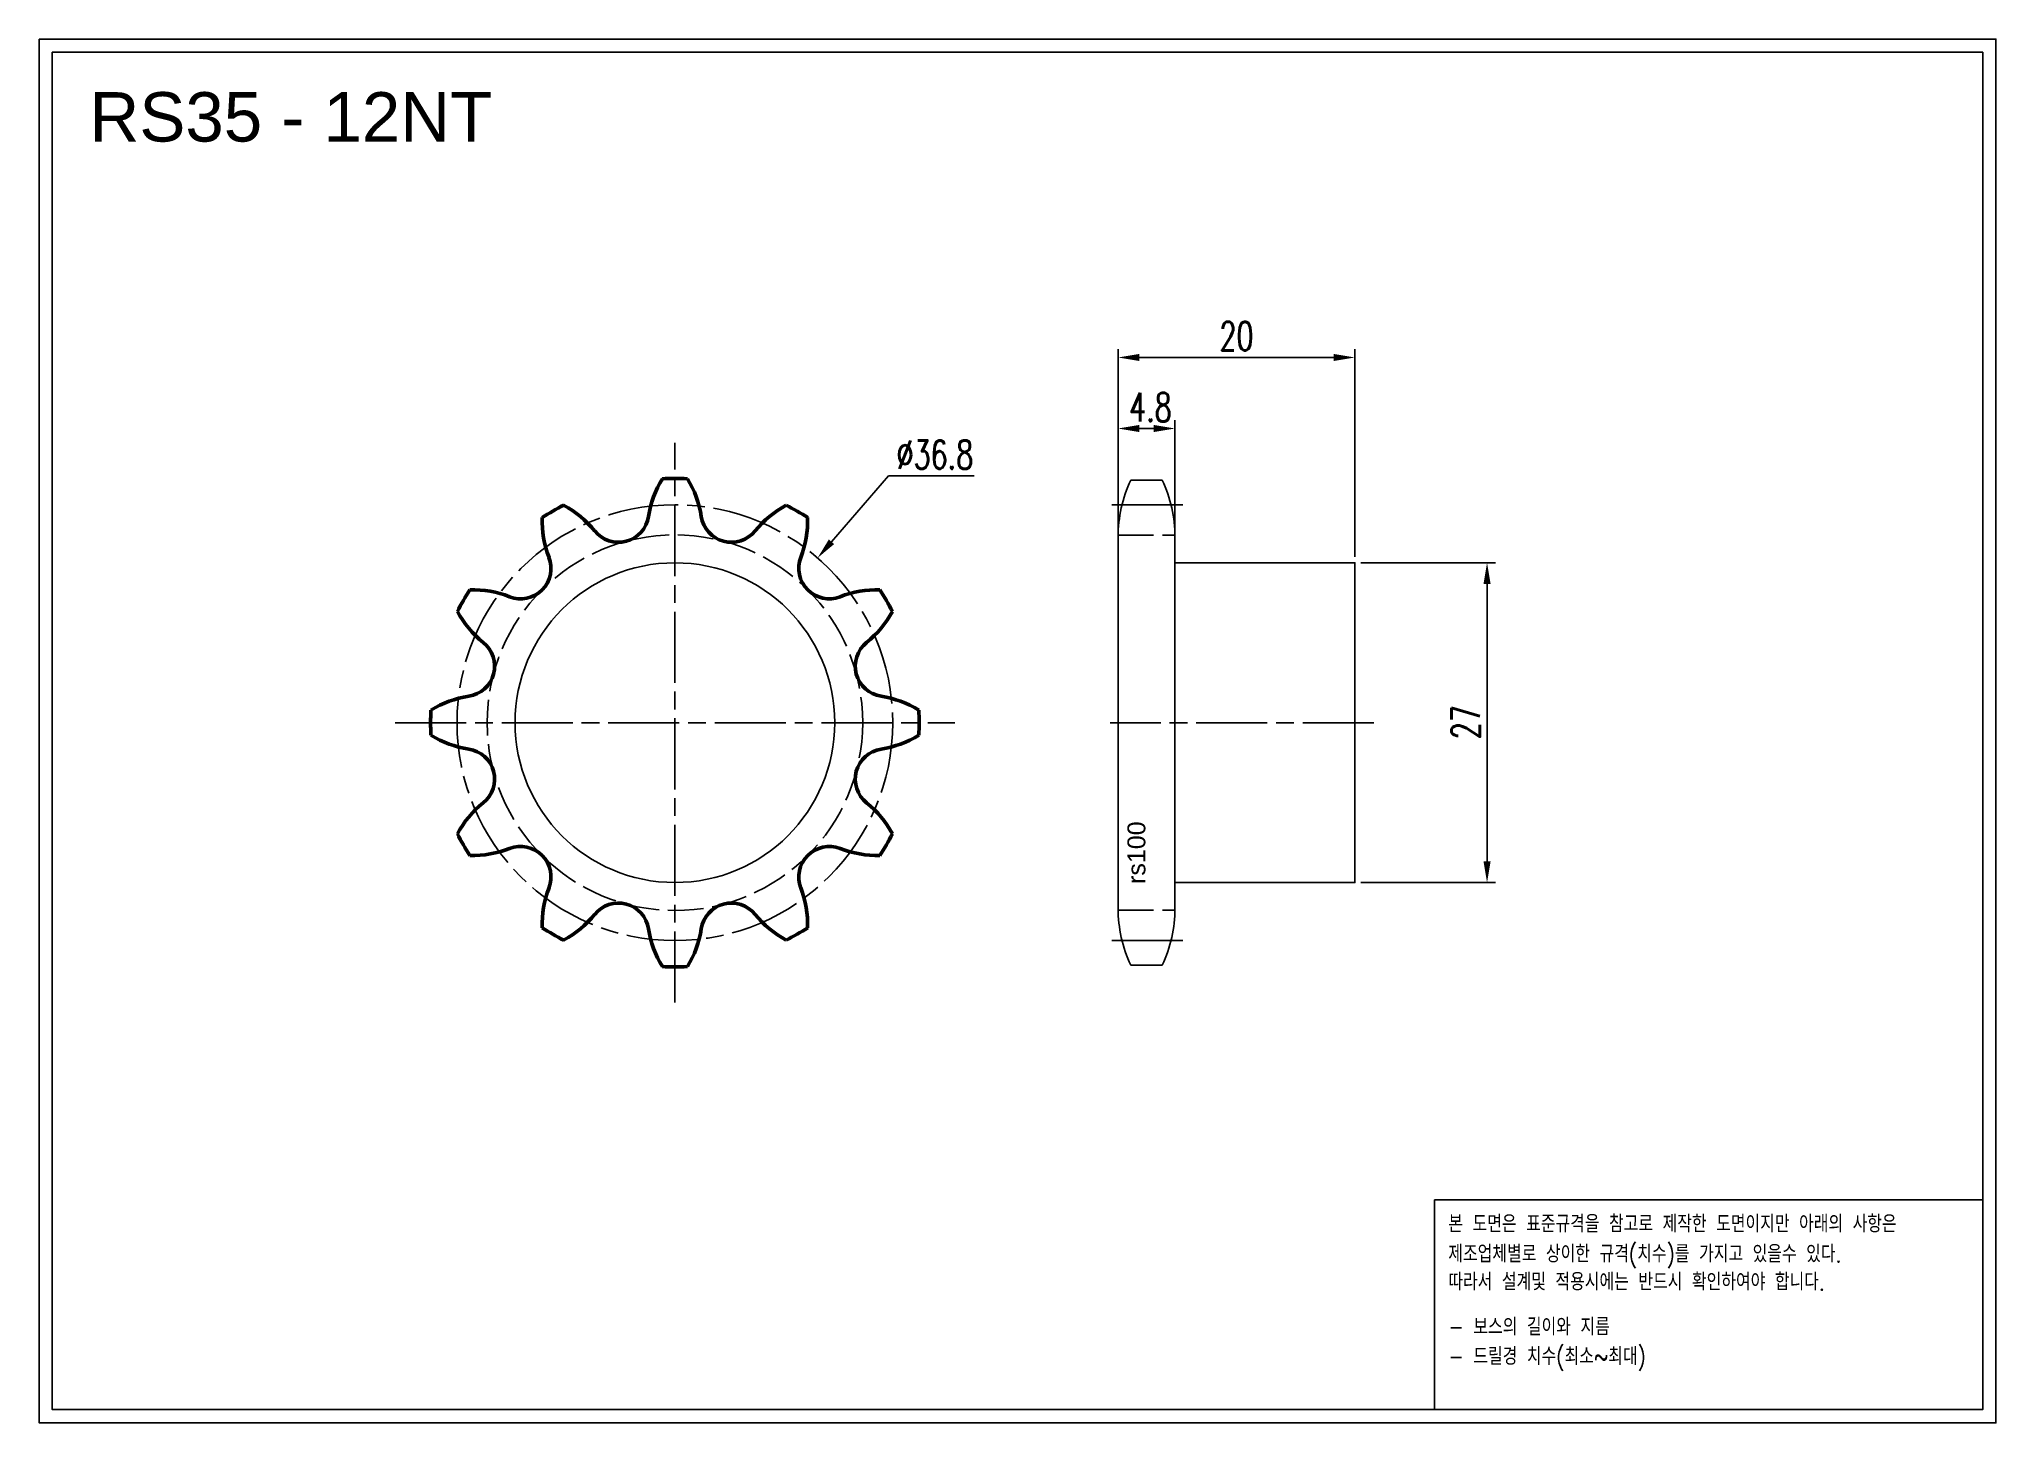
# Model space of a CAD drawing. Header units: millimetres. Extents: x -44840 to -44675, y 1089 to 1206.
import ezdxf

# ---------------------------------------------------------------- set-up
doc = ezdxf.new("R2010")
doc.units = ezdxf.units.MM
for name, pattern in [('AM_ISO02W050', [7.5, 6, -1.5]), ('AM_ISO02W050x2', [3.75, 3, -0.75]), ('AM_ISO08W050', [18, 12, -1.5, 3, -1.5]), ('AM_ISO08W050x2', [9, 6, -0.75, 1.5, -0.75])]:
    doc.linetypes.add(name, pattern=pattern)
for name, color, linetype, lineweight in [('AM_0N', 7, 'Continuous', 50), ('AM_3N', 6, 'AM_ISO02W050', 25), ('AM_7', 4, 'AM_ISO08W050', 25), ('AM_7N', 4, 'AM_ISO08W050', 25)]:
    doc.layers.add(name, color=color, linetype=linetype, lineweight=lineweight)
doc.layers.add('S-DIM', color=7, linetype='Continuous')
doc.styles.add('HAN', font='ROMANS.shx', dxfattribs={"width": 0.7, "bigfont": 'whgtxt.shx'})
doc.styles.add('HSG', font='SIMPLEX.shx', dxfattribs={"width": 0.7, "bigfont": 'HSG.shx'})
doc.styles.get("Standard").update_dxf_attribs({"font": 'arial.ttf'})
doc.dimstyles.new('APP3', dxfattribs={"dimtxt": 2.4, "dimasz": 1.8, "dimexe": 0.7, "dimexo": 0.5, "dimgap": 0.6, "dimtad": 1, "dimtoh": 1, "dimdec": 1, "dimrnd": 0.01, "dimzin": 9, "dimdsep": 46, "dimtxsty": 'HSG', "dimcen": 0, "dimclrd": 1, "dimclre": 1, "dimclrt": 256, "dimazin": 2, "dimtp": 1, "dimtm": 1, "dimtfac": 0.5, "dimtdec": 1, "dimtofl": 0, "dimtmove": 0, "dimatfit": 3, "dimfxl": 0, "dimtvp": 1, "dimtolj": 2, "dimlwd": -1, "dimlwe": -1, "dimarcsym": 0})
doc.dimstyles.new('APP3$0', dxfattribs={"dimtxt": 2.4, "dimasz": 1.8, "dimexe": 0.7, "dimexo": 0.5, "dimgap": 0.6, "dimtad": 1, "dimtoh": 1, "dimdec": 1, "dimrnd": 0.01, "dimzin": 9, "dimdsep": 46, "dimtxsty": 'HSG', "dimcen": 0, "dimclrd": 1, "dimclre": 1, "dimclrt": 256, "dimazin": 2, "dimtp": 1, "dimtm": 1, "dimtfac": 0.5, "dimtdec": 1, "dimtofl": 0, "dimtmove": 0, "dimatfit": 3, "dimfxl": 0, "dimtvp": 1, "dimtolj": 2, "dimlwd": -1, "dimlwe": -1, "dimarcsym": 0})

# ---------------------------------------------------------------- blocks, each defined once
blk = doc.blocks.new('*D1')
at = {"layer": 'Defpoints', "color": 0, "transparency": 16777216}
for p in [(-44729.1, 1161.63), (-44729.1, 1134.63), (-44717.94, 1134.63)]:
    blk.add_point(p, dxfattribs=at)
at = {"layer": 'S-DIM', "color": 1, "transparency": 16777216}
for p, q in [((-44728.6, 1161.63), (-44717.24, 1161.63)), ((-44717.94, 1159.83), (-44717.94, 1136.43)), ((-44728.6, 1134.63), (-44717.24, 1134.63))]:
    blk.add_line(p, q, dxfattribs=at)
for points in [[(-44718.24, 1159.83), (-44717.64, 1159.83), (-44717.94, 1161.63)], [(-44718.24, 1136.43), (-44717.64, 1136.43), (-44717.94, 1134.63)]]:
    blk.add_solid(points, dxfattribs=at)
at = {"layer": 'S-DIM', "transparency": 16777216, "insert": (-44719.74, 1148.17), "char_height": 2.4, "attachment_point": 5, "rotation": 90, "style": 'HSG'}
blk.add_mtext('\\A2;27', dxfattribs=at)
blk = doc.blocks.new('*D2')
at = {"layer": 'Defpoints', "color": 0, "transparency": 16777216}
for p in [(-44744.3, 1172.97), (-44749.1, 1163.81), (-44744.3, 1163.81)]:
    blk.add_point(p, dxfattribs=at)
at = {"layer": 'S-DIM', "color": 1, "transparency": 16777216}
for p, q in [((-44749.1, 1164.31), (-44749.1, 1173.67)), ((-44744.3, 1164.31), (-44744.3, 1173.67)), ((-44747.3, 1172.97), (-44746.1, 1172.97))]:
    blk.add_line(p, q, dxfattribs=at)
for points in [[(-44747.3, 1173.27), (-44747.3, 1172.67), (-44749.1, 1172.97)], [(-44746.1, 1173.27), (-44746.1, 1172.67), (-44744.3, 1172.97)]]:
    blk.add_solid(points, dxfattribs=at)
at = {"layer": 'S-DIM', "transparency": 16777216, "insert": (-44746.37, 1174.77), "char_height": 2.4, "attachment_point": 5, "style": 'HSG'}
blk.add_mtext('\\A2;4.8', dxfattribs=at)
blk = doc.blocks.new('*D3')
at = {"layer": 'Defpoints', "color": 0, "transparency": 16777216}
for p in [(-44729.1, 1178.97), (-44749.1, 1163.81), (-44729.1, 1161.63)]:
    blk.add_point(p, dxfattribs=at)
at = {"layer": 'S-DIM', "color": 1, "transparency": 16777216}
for p, q in [((-44749.1, 1164.31), (-44749.1, 1179.67)), ((-44747.3, 1178.97), (-44730.9, 1178.97)), ((-44729.1, 1162.13), (-44729.1, 1179.67))]:
    blk.add_line(p, q, dxfattribs=at)
for points in [[(-44747.3, 1179.27), (-44747.3, 1178.67), (-44749.1, 1178.97)], [(-44730.9, 1179.27), (-44730.9, 1178.67), (-44729.1, 1178.97)]]:
    blk.add_solid(points, dxfattribs=at)
at = {"layer": 'S-DIM', "transparency": 16777216, "insert": (-44739.1, 1180.77), "char_height": 2.4, "attachment_point": 5, "style": 'HSG'}
blk.add_mtext('\\A2;20', dxfattribs=at)
blk = doc.blocks.new('*D4')
at = {"layer": 'Defpoints', "color": 0, "transparency": 16777216}
for p in [(-44774.48, 1162.04), (-44798.58, 1134.22)]:
    blk.add_point(p, dxfattribs=at)
at = {"layer": 'S-DIM', "color": 1, "transparency": 16777216}
for p, q in [((-44768.49, 1168.96), (-44773.3, 1163.4)), ((-44761.25, 1168.96), (-44768.49, 1168.96))]:
    blk.add_line(p, q, dxfattribs=at)
blk.add_solid([(-44773.53, 1163.6), (-44773.08, 1163.21), (-44774.48, 1162.04)], dxfattribs=at)
at = {"layer": 'S-DIM', "transparency": 16777216, "insert": (-44764.57, 1170.76), "char_height": 2.4, "attachment_point": 5, "style": 'HSG'}
blk.add_mtext('\\A2;∅36.8', dxfattribs=at)
blk = doc.blocks.new('notice1')
at = {"color": 4}
blk.add_lwpolyline([(-22142.12, 1735.9), (-22053.8, 1735.9), (-22053.8, 1702.07), (-22142.12, 1702.07)], close=True, dxfattribs=at)
at = {"color": 4, "style": 'HAN', "width": 0.8}
for s, p in [('본 도면은 표준규격을 참고로 제작한 도면이지만 아래의 사항은', (-22139.9, 1730.62)), ('제조업체별로 상이한 규격(치수)를 가지고 있을수 있다.', (-22139.9, 1725.78)), ('따라서 설계및 적용시에는 반드시 확인하여야 합니다.', (-22139.9, 1721.28)), ('- 보스의 길이와 지름', (-22139.9, 1714.03)), ('- 드릴경 치수(최소~최대)', (-22139.9, 1709.27))]:
    blk.add_text(s, height=2.7949, dxfattribs=at).set_placement(p)

msp = doc.modelspace()

# ---------------------------------------------------------------- linework, layer by layer
for p, q in [((-44745.37, 1168.61), (-44748.03, 1168.61)), ((-44749.1, 1163.81), (-44749.1, 1132.45)), ((-44744.3, 1163.81), (-44744.3, 1132.45)), ((-44745.37, 1127.65), (-44748.03, 1127.65))]:
    msp.add_line(p, q)
for points in [[(-44840.22, 1205.85), (-44674.97, 1205.85), (-44674.97, 1089), (-44840.22, 1089)], [(-44839.11, 1204.74), (-44676.08, 1204.74), (-44676.08, 1090.12), (-44839.11, 1090.12)]]:
    msp.add_lwpolyline(points, close=True)
msp.add_lwpolyline([(-44744.3, 1161.63), (-44729.1, 1161.63), (-44729.1, 1134.63), (-44744.3, 1134.63)])
msp.add_circle((-44786.53, 1148.13), 13.5)
for centre, start, end in [((-44737.8, 1163.81), 154.8633, 180), ((-44755.6, 1163.81), 0, 25.1367), ((-44737.8, 1132.45), 180, 205.1367), ((-44755.6, 1132.45), 334.8633, 0)]:
    msp.add_arc(centre, 11.3, start, end)
at = {"layer": 'AM_0N'}
for centre, radius, start, end in [((-44780.33, 1164.24), 8.53, 148.221, 171.25), ((-44786.53, 1148.13), 20.63, 87.0732, 92.9268), ((-44792.73, 1164.24), 8.53, 8.75, 31.779), ((-44789.21, 1165.18), 8.53, 178.221, 201.25), ((-44786.53, 1148.13), 20.63, 117.0732, 122.9268), ((-44799.96, 1158.98), 8.53, 38.75, 61.779), ((-44791.3, 1165.93), 2.57, 218.75, 351.25), ((-44781.76, 1165.93), 2.57, 188.75, 321.25), ((-44773.1, 1158.98), 8.53, 118.221, 141.25), ((-44786.53, 1148.13), 20.63, 57.0732, 62.9268), ((-44783.85, 1165.18), 8.53, 338.75, 1.779), ((-44799.56, 1161.16), 2.57, 248.75, 21.25), ((-44773.5, 1161.16), 2.57, 158.75, 291.25), ((-44786.53, 1148.13), 20.63, 147.0732, 152.9268), ((-44803.58, 1150.82), 8.53, 68.75, 91.779), ((-44769.48, 1150.82), 8.53, 88.221, 111.25), ((-44786.53, 1148.13), 20.63, 27.0732, 32.9268), ((-44797.38, 1161.56), 8.53, 208.221, 231.25), ((-44775.68, 1161.56), 8.53, 308.75, 331.779), ((-44804.33, 1152.9), 2.57, 278.75, 51.25), ((-44768.73, 1152.9), 2.57, 128.75, 261.25), ((-44802.64, 1141.93), 8.53, 98.75, 121.779), ((-44770.42, 1141.93), 8.53, 58.221, 81.25), ((-44786.53, 1148.13), 20.63, 177.0732, 182.9268), ((-44786.53, 1148.13), 20.63, 357.0732, 2.9268), ((-44802.64, 1154.33), 8.53, 238.221, 261.25), ((-44770.42, 1154.33), 8.53, 278.75, 301.779), ((-44804.33, 1143.36), 2.57, 308.75, 81.25), ((-44768.73, 1143.36), 2.57, 98.75, 231.25), ((-44797.38, 1134.71), 8.53, 128.75, 151.779), ((-44775.68, 1134.71), 8.53, 28.221, 51.25), ((-44786.53, 1148.13), 20.63, 207.0732, 212.9268), ((-44786.53, 1148.13), 20.63, 327.0732, 332.9268), ((-44803.58, 1145.45), 8.53, 268.221, 291.25), ((-44799.56, 1135.1), 2.57, 338.75, 111.25), ((-44773.5, 1135.1), 2.57, 68.75, 201.25), ((-44769.48, 1145.45), 8.53, 248.75, 271.779), ((-44789.21, 1131.08), 8.53, 158.75, 181.779), ((-44783.85, 1131.08), 8.53, 358.221, 21.25), ((-44791.3, 1130.33), 2.57, 8.75, 141.25), ((-44781.76, 1130.33), 2.57, 38.75, 171.25), ((-44786.53, 1148.13), 20.63, 237.0732, 242.9268), ((-44799.96, 1137.28), 8.53, 298.221, 321.25), ((-44780.33, 1132.02), 8.53, 188.75, 211.779), ((-44792.73, 1132.02), 8.53, 328.221, 351.25), ((-44773.1, 1137.28), 8.53, 218.75, 241.779), ((-44786.53, 1148.13), 20.63, 297.0732, 302.9268), ((-44786.53, 1148.13), 20.63, 267.0732, 272.9268)]:
    msp.add_arc(centre, radius, start, end, dxfattribs=at)
at = {"layer": 'AM_3N', "linetype": 'AM_ISO02W050x2'}
for p, q in [((-44749.1, 1163.97), (-44744.3, 1163.97)), ((-44749.1, 1132.3), (-44744.3, 1132.3))]:
    msp.add_line(p, q, dxfattribs=at)
msp.add_circle((-44786.53, 1148.13), 15.86, dxfattribs=at)
at = {"layer": 'AM_7', "linetype": 'AM_ISO08W050x2'}
for p, q in [((-44743.64, 1166.53), (-44749.76, 1166.53)), ((-44727.5, 1148.13), (-44749.76, 1148.13)), ((-44743.64, 1129.73), (-44749.76, 1129.73))]:
    msp.add_line(p, q, dxfattribs=at)
msp.add_circle((-44786.53, 1148.13), 18.4, dxfattribs=at)
at = {"layer": 'AM_7N', "linetype": 'AM_ISO08W050x2'}
for p, q in [((-44786.53, 1124.5), (-44786.53, 1171.76)), ((-44810.16, 1148.13), (-44762.9, 1148.13))]:
    msp.add_line(p, q, dxfattribs=at)

# ---------------------------------------------------------------- block references
at = {"xscale": 0.52416, "yscale": 0.52416, "zscale": 0.52416}
msp.add_blockref('notice1', (-33116.36, 197.96), dxfattribs=at)

# ---------------------------------------------------------------- texts
msp.add_text('RS35 - 12NT', height=4.1731).set_placement((-44835.97, 1197.2))
at = {"insert": (-44748.31, 1134.51), "char_height": 1.512, "width": 6.5009, "attachment_point": 1, "rotation": 90}
msp.add_mtext('rs100', dxfattribs=at)

# ---------------------------------------------------------------- dimensions: what is measured, and where the dimension line sits
at = {"layer": 'S-DIM'}
dim = msp.add_linear_dim(base=(-44729.1, 1178.97), p1=(-44749.1, 1163.81), p2=(-44729.1, 1161.63), dimstyle='APP3$0', dxfattribs=at)
dim.commit()
dim.dimension.update_dxf_attribs({"geometry": '*D3', "text_midpoint": (-44739.1, 1180.77)})
dim = msp.add_linear_dim(base=(-44744.3, 1172.97), p1=(-44749.1, 1163.81), p2=(-44744.3, 1163.81), dimstyle='APP3$0', dxfattribs=at)
dim.commit()
dim.dimension.update_dxf_attribs({"geometry": '*D2', "text_midpoint": (-44746.37, 1172.97), "dimtype": 128})
dim = msp.add_diameter_dim_2p(p1=(-44798.58, 1134.22), p2=(-44774.48, 1162.04), dimstyle='APP3', dxfattribs=at)
dim.commit()
dim.dimension.update_dxf_attribs({"geometry": '*D4', "text_midpoint": (-44764.57, 1168.96), "dimtype": 131})
dim = msp.add_linear_dim(base=(-44717.94, 1134.63), p1=(-44729.1, 1161.63), p2=(-44729.1, 1134.63), angle=90, dimstyle='APP3$0', dxfattribs=at)
dim.commit()
dim.dimension.update_dxf_attribs({"geometry": '*D1', "text_midpoint": (-44717.94, 1148.17), "dimtype": 128})

doc.saveas('drawing.dxf')
